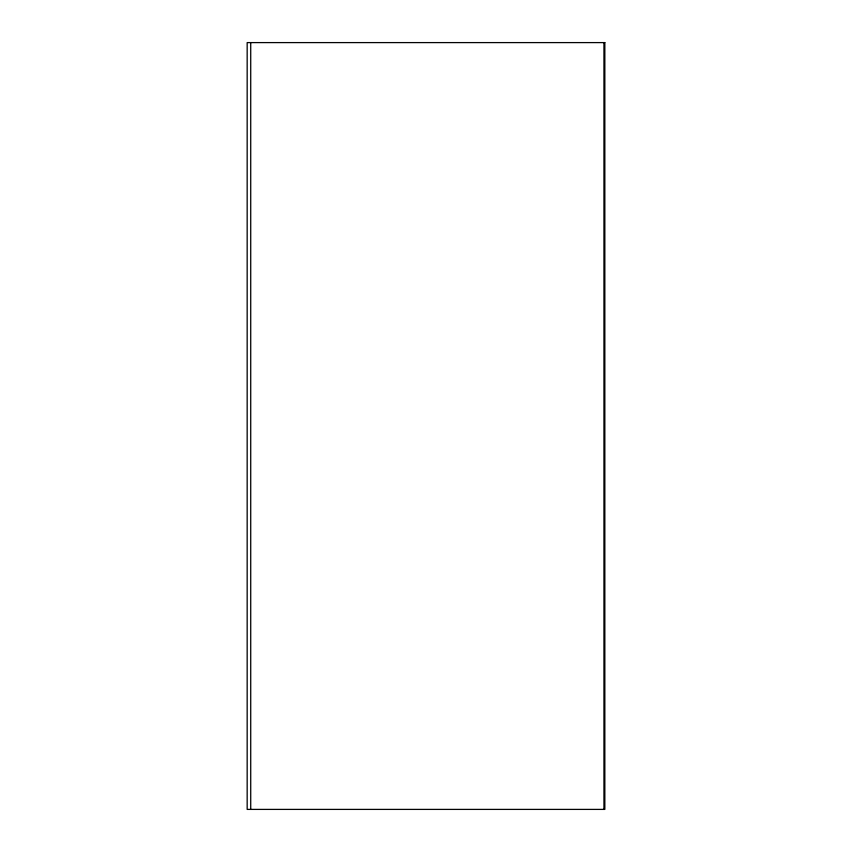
<?xml version="1.0" encoding="UTF-8"?>
<svg xmlns="http://www.w3.org/2000/svg" width="852" height="852" viewBox="0 0 852 852"><rect width="100%" height="100%" fill="white"/><g stroke="black" fill="none" stroke-linecap="round" stroke-linejoin="round"><path stroke-width="1.28" d="M603.94 42.6L603.94 809.4M250.722 42.6L250.722 809.4M604.835 42.6L247.165 42.6L247.165 809.4L604.835 809.4L604.835 42.6"/></g></svg>
